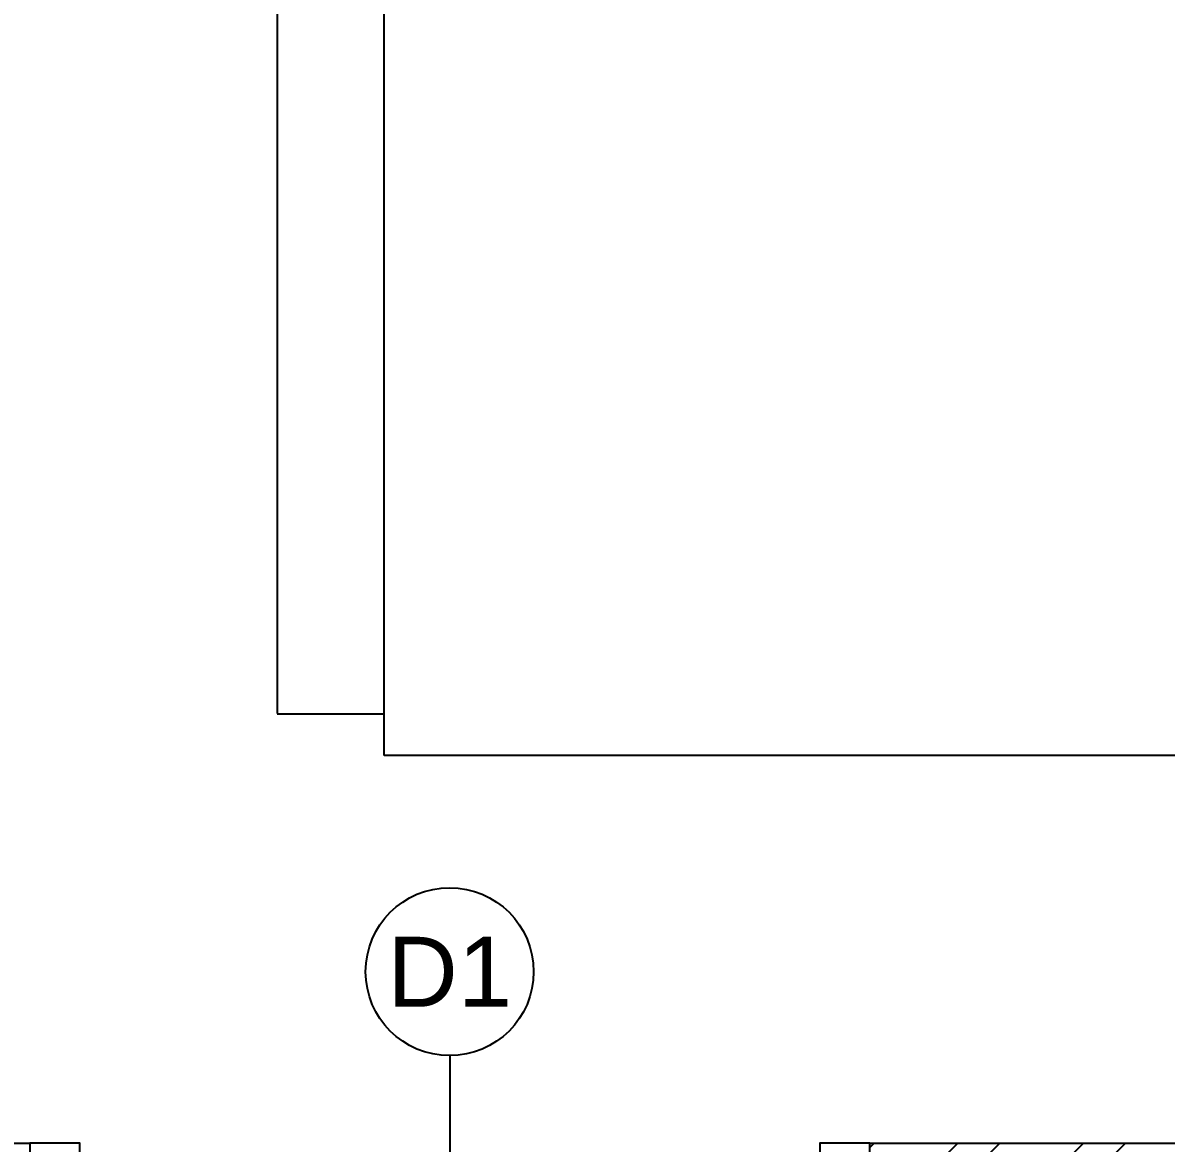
# Model space of a CAD drawing. Header units: millimetres. Extents: x -179928 to 528275, y -469666 to 511935.
# Drawn here: x 163152 to 164378, y 35110 to 36311 of the extents above; entities that cross this region are included whole.
import ezdxf
from ezdxf.enums import TextEntityAlignment as Align

# ---------------------------------------------------------------- set-up
doc = ezdxf.new("R2010")
doc.units = ezdxf.units.MM
doc.linetypes.add('DASHED', pattern=[0.75, 0.5, -0.25])
for name, color, linetype in [('ad-Door', 11, 'Continuous'), ('ad-Elevation 10', 8, 'Continuous'), ('ad-Furniture', 8, 'Continuous'), ('ad-Lvl-Plinth', 30, 'Continuous'), ('ad-Text Main_Door&window Label', 7, 'Continuous'), ('ad-Wall', 240, 'Continuous'), ('ad-Wall hatch', 8, 'Continuous')]:
    doc.layers.add(name, color=color, linetype=linetype)
doc.styles.add('New Text Style', font='arial.ttf', dxfattribs={"height": 100})
doc.styles.add('Sections_The woods Site plan_Entrances$0$Standard', font='arial.ttf')

# ---------------------------------------------------------------- blocks, each defined once
blk = doc.blocks.new('*U202118')
for p, q in [((-25, -127.8), (-25, -94.4)), ((-8.3, -111.1), (-41.7, -111.1)), ((-811.3, -760.8), (-796.4, -775.7)), ((-746.2, -826), (-761.1, -811.1))]:
    blk.add_line(p, q)
for points in [[(-1150, -100), (-1150, -50), (-1128.6, -50), (-1128.6, -35.7), (-1128.6, 0), (-1200, 0), (-1200, -100)], [(-50, -100), (0, -100), (0, 0), (-71.4, 0), (-71.4, -35.7), (-71.4, -50), (-50, -50)], [(-50, -100), (-130.8, -180.8), (-166.2, -145.5), (-85.4, -64.6)], [(-130.8, -180.8), (-747, -797), (-782.4, -761.6), (-166.2, -145.5)], [(-827.8, -877.8), (-747, -797), (-782.4, -761.6), (-863.2, -842.5)]]:
    blk.add_lwpolyline(points, close=True)
for points in [[(-808.2, -787.5), (-835.7, -760), (-772.9, -697.2), (-765, -705), (-822, -773.7)], [(-772.8, -822.8), (-745.4, -850.3), (-682.5, -787.5), (-690.4, -779.7), (-759, -836.7)]]:
    blk.add_lwpolyline(points)
blk.add_circle((-25, -111.1), 11.1)
at = {"color": 8, "linetype": 'DASHED', "lineweight": 0}
blk.add_arc((-93.1, -153.1), 1047.4, 178.1881, 271.8119, dxfattribs=at)
at = {"layer": 'ad-Text Main_Door&window Label'}
blk.add_line((-600, 125), (-600, -230), dxfattribs=at)
blk.add_circle((-600.3, 245), 120, dxfattribs=at)
at = {"layer": 'ad-Text Main_Door&window Label', "style": 'New Text Style'}
blk.add_attdef('D1', text='', height=100, dxfattribs=at).set_placement((-585.4, 244.6), align=Align.MIDDLE_CENTER)
blk = doc.blocks.new('zw$42B5')
at = {"layer": 'ad-Wall hatch', "transparency": 33554610}
h = blk.add_hatch(dxfattribs=at)
h.set_pattern_fill('ANSI32', color=256, scale=10)
h.set_pattern_definition([(45, (-1040635.14, 674820.02), (-67.351921, 67.351921), []), (45, (-1040590.24, 674820.02), (-67.351921, 67.351921), [])])
h.paths.add_polyline_path([(12120, 13620), (12120, 10220), (11890, 10220), (11890, 13390), (7240, 13390), (7240, 8645), (4245, 8645), (4245, 8875), (4445, 8875), (4445, 9370), (4560, 9370), (4560, 8760), (7010, 8760), (7010, 10500), (6360, 10500), (6360, 10615), (7010, 10615), (7010, 13390), (4560, 13390), (4560, 10615), (5560, 10615), (5560, 10500), (4445, 10500), (4445, 13390), (230, 13390), (230, 8875), (3345, 8875), (3345, 8645), (3060, 8645), (3060, 4745), (3345, 4745), (3345, 4515), (230, 4515), (230, 230), (4995, 230), (4995, 3130), (6060, 3130), (6060, 3015), (5110, 3015), (5110, 230), (8310, 230), (8310, 3015), (6860, 3015), (6860, 3130), (8310, 3130), (8310, 4630), (5110, 4630), (5110, 3930), (4995, 3930), (4995, 4515), (4245, 4515), (4245, 4745), (8540, 4745), (8540, 230), (9240, 230), (9240, 0), (0, 0), (0, 4745), (2830, 4745), (2830, 8645), (0, 8645), (0, 13620)])
at = {"layer": 'ad-Wall'}
for points in [[(3060, 4745), (3345, 4745), (3345, 4515)], [(4245, 4515), (4245, 4745), (8540, 4745), (8540, 230)]]:
    blk.add_lwpolyline(points, dxfattribs=at)
at = {"layer": 'ad-Door', "ltscale": 5}
ref = blk.add_blockref('*U202118', (4245, 4745), dxfattribs=dict(at, xscale=0.7499999997027537, yscale=0.7499999997027537, zscale=0.7499999997027537))
ref.add_attrib('D1', 'D1', dxfattribs={"layer": 'ad-Text Main_Door&window Label', "height": 75, "rotation": 1080, "style": 'New Text Style'}).set_placement((3794.8, 4928.7), align=Align.MIDDLE_CENTER)
blk = doc.blocks.new('zw$DAD3')
at = {"true_color": 0x7f5f3f, "transparency": 33554610}
h = blk.add_hatch(dxfattribs=at)
h.set_pattern_fill('DOTS', color=37, scale=20, angle=360)
h.set_pattern_definition([(360, (-800139.518, 271344.397), (15.875, 31.75), [0, -31.75])])
h.paths.add_polyline_path([(450, -2530), (2915, -2530), (2915, -450), (450, -450)])
at = {"layer": 'ad-Elevation 10', "linetype": 'DASHED'}
blk.add_lwpolyline([(0, -2980), (3365, -2980), (3365, 0), (0, 0)], close=True, dxfattribs=at)
at = {"layer": 'ad-Elevation 10'}
blk.add_lwpolyline([(450, -2530), (2915, -2530), (2915, -450), (450, -450)], close=True, dxfattribs=at)
blk = doc.blocks.new('1625_East Villa')
at = {"layer": 'ad-Furniture'}
blk.add_blockref('zw$DAD3', (3610, 8185), dxfattribs=at)
at = {"layer": 'ad-Wall'}
blk.add_blockref('zw$42B5', (0, 0), dxfattribs=at)
blk = doc.blocks.new("All Plot's Villa Plans")
at = {"ltscale": 5}
blk.add_blockref('1625_East Villa', (159815, 30364.9), dxfattribs=at)
blk = doc.blocks.new('zw$63CD')
at = {"layer": 'ad-Lvl-Plinth', "insert": (172865.8, -62632.2), "char_height": 1269.985, "width": 5416.267, "attachment_point": 5, "style": 'Sections_The woods Site plan_Entrances$0$Standard', "bg_fill": 19, "box_fill_scale": 1.5, "bg_fill_color": 257, "bg_fill_transparency": 0}
blk.add_mtext('\\pxt4;497.11', dxfattribs=at)

msp = doc.modelspace()

# ---------------------------------------------------------------- block references
at = {"ltscale": 5}
msp.add_blockref("All Plot's Villa Plans", (0, 0), dxfattribs=at)

# ---------------------------------------------------------------- next in the draw order: block references
at = {"layer": 'ad-Lvl-Plinth', "ltscale": 5}
msp.add_blockref('zw$63CD', (-5982.9, 99418.6), dxfattribs=at)

doc.saveas('drawing.dxf')
